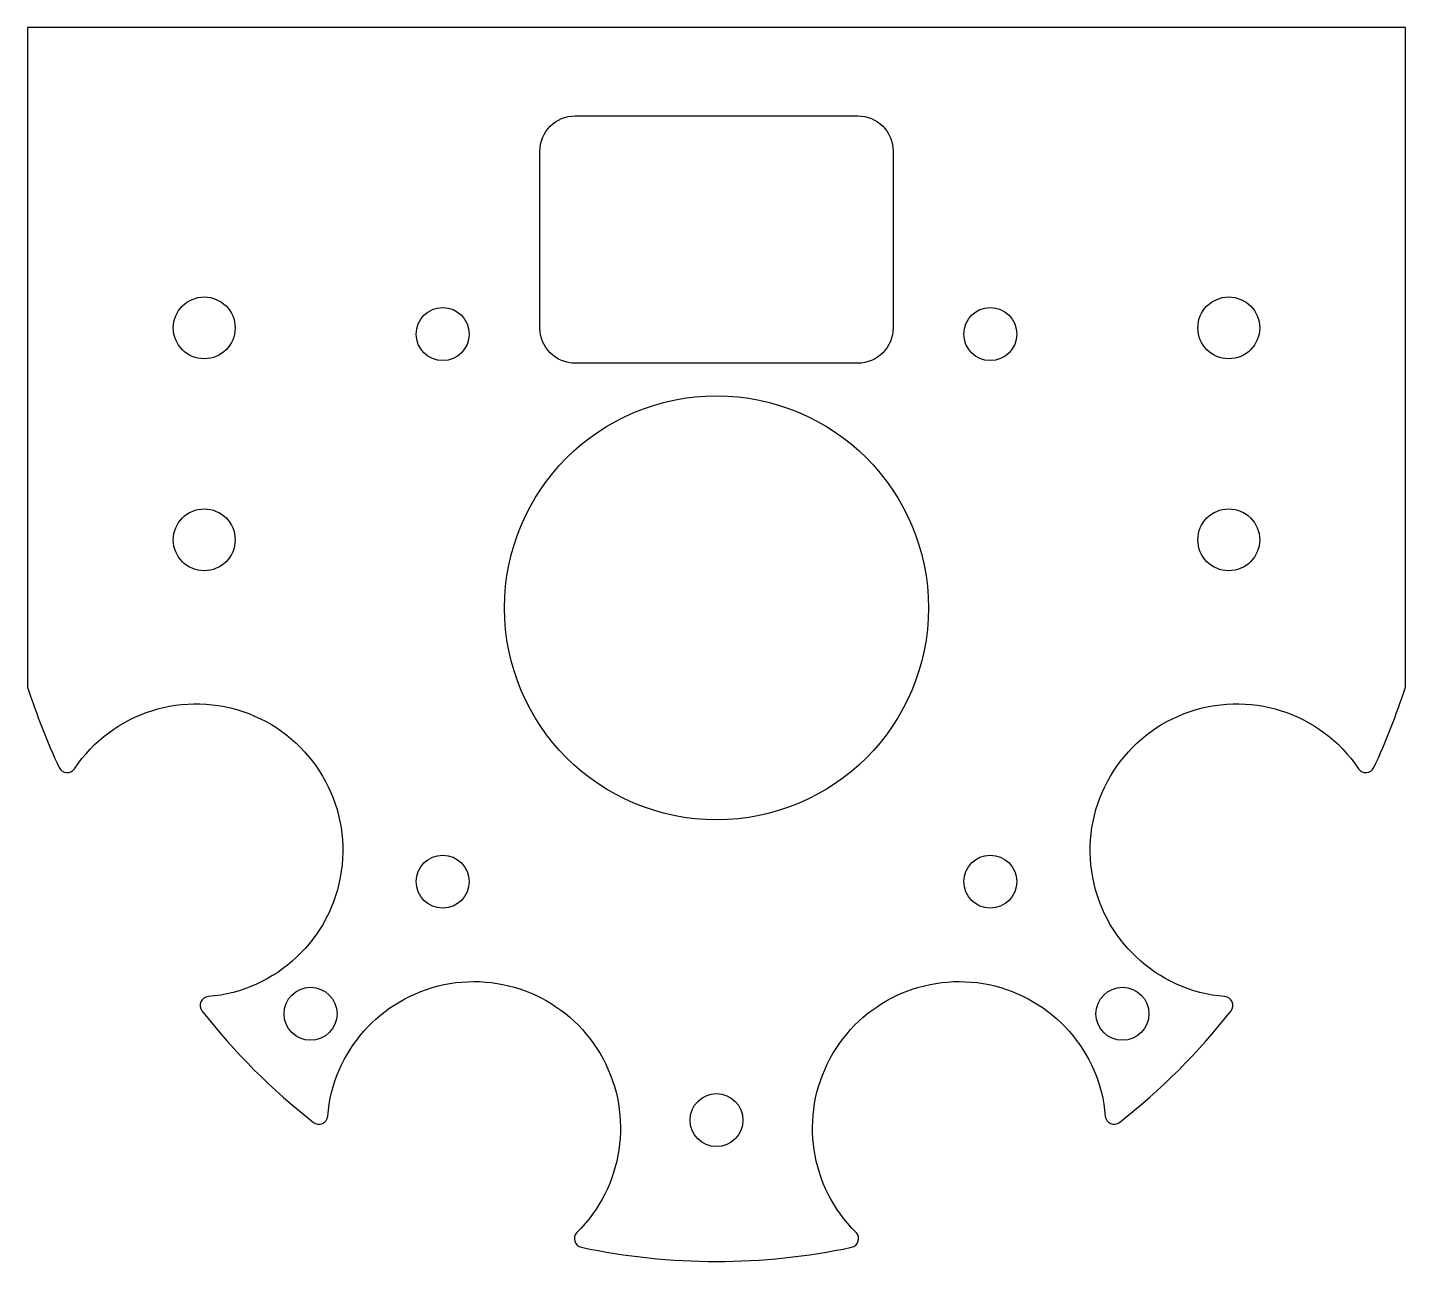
# Model space of a CAD drawing. Header units: millimetres. Extents: x 0 to 78, y -69.9 to 0.
import ezdxf

# ---------------------------------------------------------------- set-up
doc = ezdxf.new("R2010")
doc.units = ezdxf.units.MM

msp = doc.modelspace()

# ---------------------------------------------------------------- linework, layer by layer
for points in [[(10.223, -54.857, 0.597184), (9.871, -55.664, 0.060569), (16.186, -61.979, 0.597184), (16.993, -61.627, -1.436458), (31.102, -68.206, 0.597184), (31.35, -69.051, 0.104506), (46.65, -69.051, 0.597184), (46.898, -68.206, -1.436458), (61.007, -61.627, 0.597184), (61.814, -61.979, 0.060569), (68.129, -55.664, 0.597184), (67.777, -54.857, -1.591709), (75.347, -41.959, 0.585054), (76.216, -41.891, 0.029859), (78, -37.335), (78, 0), (0, 0), (0, -37.335, 0.029859), (1.784, -41.891, 0.585054), (2.653, -41.959, -1.591709)], [(47, -19), (31, -19, -0.414214), (29, -17), (29, -7, -0.414214), (31, -5), (47, -5, -0.414214), (49, -7), (49, -17, -0.414214)]]:
    msp.add_lwpolyline(points, format="xyb", close=True)
for centre, radius in [((10, -17), 1.75), ((68, -17), 1.75), ((23.5, -17.35), 1.5), ((54.5, -17.35), 1.5), ((39, -32.85), 12), ((10, -29), 1.75), ((68, -29), 1.75), ((23.5, -48.35), 1.5), ((54.5, -48.35), 1.5), ((16.019, -55.831), 1.5), ((61.981, -55.831), 1.5), ((39, -61.85), 1.5)]:
    msp.add_circle(centre, radius)

doc.saveas('drawing.dxf')
